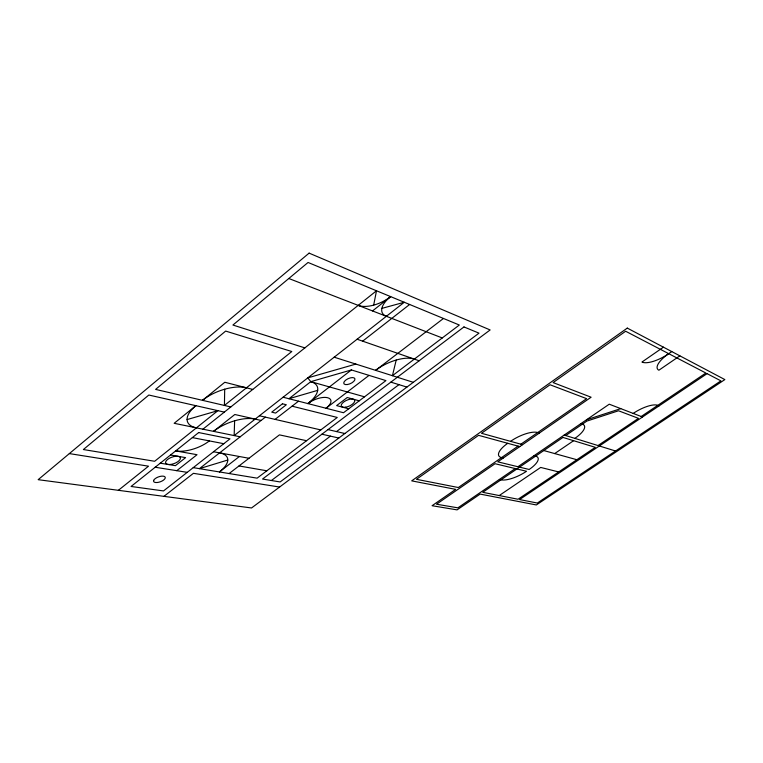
<?xml version="1.0" encoding="UTF-8"?>
<svg xmlns="http://www.w3.org/2000/svg" width="763" height="763" viewBox="0 0 763 763"><rect width="100%" height="100%" fill="white"/><g stroke="black" fill="none" stroke-linecap="round" stroke-linejoin="round"><path stroke-width="1.14" d="M224.694 389.206L224.427 405.449L291.809 351.524L225.667 331.075L155.604 389.397L230.817 406.937M234.623 420.804L234.155 435.578L404.285 302.262L381.891 308.376M373.67 305.133L376.502 290.779L202.91 429.188M396.207 360.05L392.43 375.692L459.326 325.028L308.061 262.472L232.915 325.038L304.876 347.89M118.37 490.313L148.518 466.183L69.347 453.594M372.525 310.932L390.627 296.616A24.397 11.893 -26.3 0 0 386.374 316.302M176.768 470.685L197.035 454.7L175.671 450.895A25.37 11.369 -20.3 0 0 209.367 440.9M163.931 496.351L193.411 473.327L279.592 487.042M265.362 417.142L199.401 468.654L227.765 460.041M283.102 397.227L343.503 412.735L385.935 380.603L351.419 369.941L310.789 381.662L288.939 398.725L317.685 390.351M362.644 341.166L409.626 304.475M275.071 419.383L298.505 401.185M239.382 456.512L219.401 471.944A30.158 12.818 -20.5 0 0 219.601 452.869M355.863 364.085L307.794 377.876L310.789 381.662A30.921 14.058 -22.7 0 1 307.87 403.589L351.419 369.941M229.11 473.546L279.43 434.872L306.564 440.709M369.034 375.386L326.049 408.253A14.955 6.619 -23.4 0 0 327.632 397.723A14.955 6.619 -23.4 0 0 307.87 403.589M443.465 318.467L375.615 370.351A29.509 13.038 -25.3 0 1 414.328 359.106M271.409 480.509L330.446 436.14M336.521 431.572L398.973 384.638M518.087 446.126L458.325 487.528L416.455 479.307L478.582 435.33L519.775 446.593M520.871 444.2L586.623 398.658L550.037 384.762L481.482 433.279L522.56 444.667M663.438 347.175L641.941 362.053A23.052 8.307 -30 0 0 668.722 353.679L671.783 351.581M515.254 468.568L457.895 507.843L436.503 504.219L495.034 463.713L526.527 471.267A20.668 6.981 -26.7 0 1 501.005 479.822L499.345 479.46M517.924 466.737L609.255 404.199L642.513 416.999M679.871 355.844L658.889 370.217A22.385 7.802 -30 0 1 668.722 353.679M565.717 435.549L586.861 421.09L618.526 410.771L638.478 418.343L597.992 445.554L564.172 435.072M554.682 453.575L573.614 440.699M499.221 495.559L540.681 467.433L558.678 471.944M641.197 416.493L705.88 373.031L625.641 331.247L553.099 382.587L591.115 397.218L497.762 461.834L529.16 469.474A20.687 7.001 -26.7 0 0 535.655 456.112L534.052 455.692M586.518 419.764L620.767 408.634M187.078 419.574L217.903 410.666L154.651 461.281L83.367 449.541L148.833 395.034L224.312 412.115M155.175 467.242L187.231 472.345M193.239 467.633L257.121 478.153L337.265 417.456L292.067 406.183M160.259 463.189L175.433 465.668L185.6 457.628L170.511 455.015M239 465.945L266.84 470.79M213.516 451.753L248.967 458.277M192.352 437.6L223.788 443.704M240.173 436.808L174.155 423.303L195.9 405.687A32.218 14.888 -20.9 0 0 196.415 427.862M261.127 420.451L234.823 414.5L213.545 431.362A30.692 13.543 -21.3 0 1 255.176 419.106M321.91 434.204L338.82 438.029M259.43 415.768L320.794 429.931M328.023 429.598L344.857 433.518M503.227 458.048L501.501 457.619A21.583 7.611 -26.9 0 1 507.738 443.303M252.763 389.435L224.808 382.263L202.51 400.337A32.275 14.993 -21 0 1 246.449 387.814M348.729 408.787L336.626 405.601L347.232 397.513L359.239 400.823M543.79 450.551L576.866 459.727M310.789 381.662L364.533 396.817M539.365 433.041L537.705 432.535A21.612 7.63 -27 0 0 510.561 441.338M390.866 382.139L406.908 387.089M599.356 445.974L615.541 451M334.184 357.198L413.298 382.32M580.901 423.618L582.417 424.133A21.116 7.239 -27.7 0 1 574.844 438.382M357.103 339.239L419.154 360.775M288.815 278.505L442.263 337.952M659.06 405.887L657.773 405.353A20.515 6.695 -28.8 0 0 633.195 413.412M390.627 296.616A25.246 12.733 -25.8 0 1 358.19 305.381M153.697 480.366L153.554 481.119A6.152 2.613 -19.6 0 0 158.876 482.216A6.152 2.613 -19.6 0 0 165.123 478.315L165.275 477.562A6.152 2.613 -19.6 0 0 159.963 476.446A6.152 2.613 -19.6 0 0 153.697 480.366M309.11 253.125L38.15 479.679L251.542 507.967L490.132 329.95L309.11 253.125M198.676 432.564L131.064 486.47L163.511 490.933L229.997 438.839L198.676 432.564M282.453 403.789L271.742 412.154L275.634 413.079L286.325 404.752L282.453 403.789M463.961 326.936L262.529 479.05L280.126 481.949L479.002 333.154L463.961 326.936M627.291 328.1L411.686 480.862L455.673 489.36L432.068 505.716L457.075 509.875L480.146 494.09L536.332 504.953L724.85 379.583L627.291 328.1M562.96 437.437L482.731 492.316L518.039 499.25L595.312 447.328L562.96 437.437M707.072 373.651L519.565 499.555L537.333 503.046L720.921 380.861L707.072 373.651M345.525 407.242A7.325 3.195 -24.1 0 0 354.709 400.308A7.325 3.195 -24.1 0 0 343.703 402.006A7.325 3.195 -24.1 0 0 345.525 407.242M347.318 384.542A6.047 2.728 -24.3 0 0 354.909 378.734A6.047 2.728 -24.3 0 0 345.82 380.041A6.047 2.728 -24.3 0 0 347.318 384.542M169.415 464.533A7.811 3.405 -19.9 0 0 180.411 458.172A7.811 3.405 -19.9 0 0 169.119 458.429A7.811 3.405 -19.9 0 0 169.415 464.533"/></g></svg>
